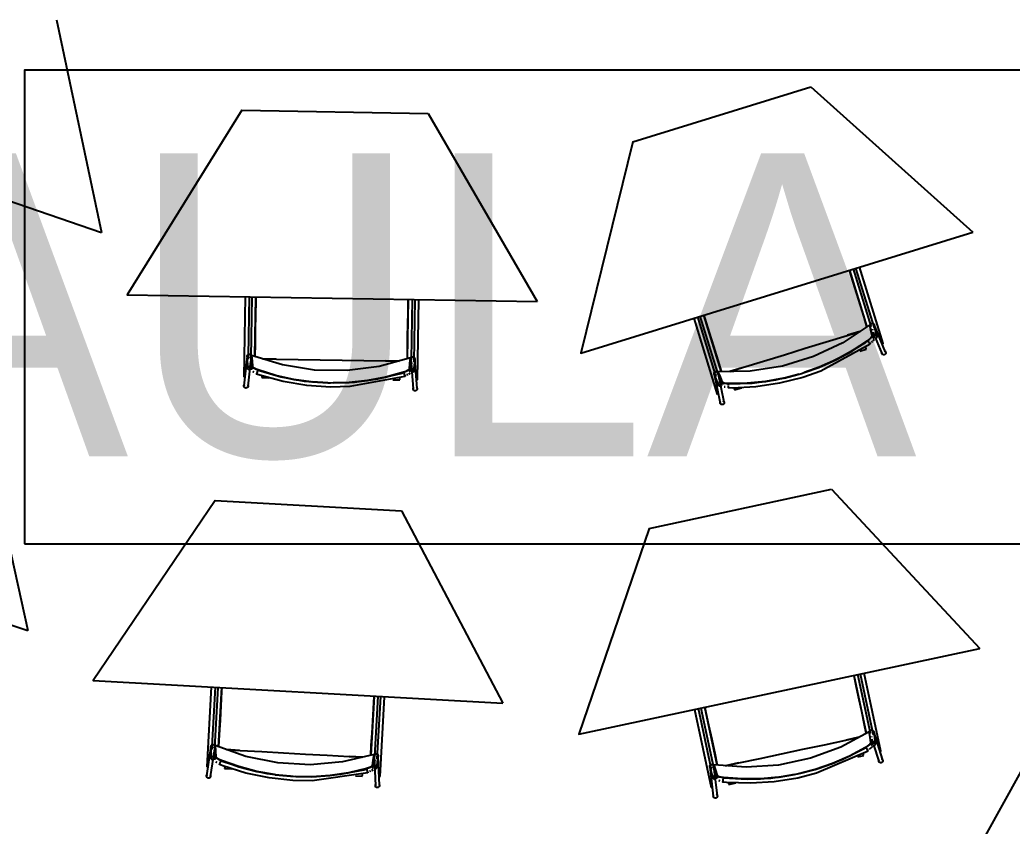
# Model space of a CAD drawing. Header units: metres. Extents: x 2.5 to 42.6, y 0.9 to 31.9.
# Drawn here: x 20.895 to 21.943, y 15.452 to 16.303 of the extents above; entities that cross this region are included whole.
import ezdxf

# ---------------------------------------------------------------- set-up
doc = ezdxf.new("R2010")
doc.units = ezdxf.units.M
for name, color, linetype in [('ARREDI', 9, 'Continuous'), ('PARETI_STRUTTURE', 7, 'Continuous'), ('PILASTRI_SETTI', 8, 'Continuous'), ('PORTE_SCALE', 2, 'Continuous'), ('WAYFINDING_RIQUADRI', 7, 'Continuous'), ('WAYFINDING_TESTI', 7, 'Continuous')]:
    doc.layers.add(name, color=color, linetype=linetype)

msp = doc.modelspace()

# ---------------------------------------------------------------- linework, layer by layer
at = {"layer": 'ARREDI'}
msp.add_lwpolyline([(22.068, 15.0685), (21.7925, 15.2212), (21.3936, 14.5015), (21.6691, 14.3488), (22.068, 15.0685), (22.7378, 16.2769), (22.4623, 16.4296), (21.7925, 15.2212)], close=True, dxfattribs=at)
for points in [[(20.7476, 16.3671), (20.5718, 16.2194), (20.9814, 16.0784)], [(20.9338, 16.303), (20.9814, 16.0784)], [(21.5424, 16.1743), (21.7305, 16.2323)], [(21.7305, 16.2323), (21.9014, 16.0789)], [(21.1297, 16.2075), (21.0084, 16.0126), (21.4414, 16.0055)], [(21.1297, 16.2075), (21.3265, 16.2043)], [(21.3265, 16.2043), (21.4414, 16.0055)], [(21.5424, 16.1743), (21.4875, 15.9513), (21.9014, 16.0789)], [(21.7898, 15.979), (21.7867, 15.989), (21.7829, 16.0013), (21.7791, 16.0137), (21.7753, 16.026), (21.7715, 16.0384)], [(21.1444, 16.0104), (21.1443, 16.0064), (21.1441, 15.9911), (21.1438, 15.9758), (21.1436, 15.9606), (21.1433, 15.9478)], [(21.3044, 15.9452), (21.3045, 15.9556), (21.3047, 15.9685), (21.305, 15.9814), (21.3052, 15.9944), (21.3054, 16.0073)], [(21.6175, 15.9914), (21.6187, 15.9876), (21.6232, 15.973), (21.6277, 15.9584), (21.6322, 15.9438), (21.6357, 15.9322)], [(21.7903, 15.9642), (21.7922, 15.9657), (21.7939, 15.9673), (21.795, 15.9686), (21.7953, 15.9694), (21.794, 15.9752), (21.7928, 15.981), (21.7642, 15.9621), (21.7332, 15.9475), (21.7005, 15.9374), (21.6666, 15.932), (21.6324, 15.9315), (21.6346, 15.926), (21.6368, 15.9206)], [(21.7928, 15.981), (21.7942, 15.9792)], [(21.7933, 15.9802), (21.7933, 15.981), (21.7935, 15.9817), (21.794, 15.9822), (21.7947, 15.9826), (21.7954, 15.9827), (21.7962, 15.9826)], [(21.7962, 15.9826), (21.7968, 15.9822), (21.7973, 15.9816), (21.7974, 15.9814), (21.7975, 15.9809), (21.7975, 15.9802), (21.7973, 15.9795), (21.7968, 15.9789)], [(21.6448, 15.9317), (21.6585, 15.9359), (21.6805, 15.9427), (21.7026, 15.9495), (21.7246, 15.9563), (21.7467, 15.9631), (21.7687, 15.9699), (21.7824, 15.9741)], [(21.7824, 15.9741), (21.7691, 15.97)], [(21.7955, 15.9763), (21.7957, 15.9753)], [(21.7973, 15.9667), (21.7967, 15.9671), (21.7962, 15.9677), (21.796, 15.9682), (21.796, 15.9683), (21.796, 15.9691), (21.796, 15.9691), (21.7962, 15.9697), (21.7967, 15.9703), (21.7974, 15.9707), (21.7981, 15.9708), (21.7989, 15.9706)], [(21.7961, 15.9738), (21.7964, 15.9722), (21.7973, 15.9679)], [(21.7989, 15.9706), (21.7995, 15.9703), (21.8, 15.9697), (21.8002, 15.9692), (21.8002, 15.969), (21.8002, 15.9683), (21.8002, 15.9683), (21.7999, 15.9676), (21.7994, 15.967), (21.7988, 15.9667), (21.798, 15.9666)], [(21.7903, 15.9642), (21.774, 15.9535), (21.757, 15.9441), (21.7392, 15.9362), (21.7234, 15.9306)], [(21.7234, 15.9306), (21.7391, 15.9361), (21.7569, 15.9441), (21.774, 15.9534), (21.7902, 15.9641)], [(21.7953, 15.9694), (21.795, 15.9686), (21.794, 15.9673), (21.7923, 15.9658), (21.7903, 15.9642)], [(21.7907, 15.964), (21.7908, 15.9638), (21.7911, 15.9634), (21.7915, 15.9629)], [(21.7915, 15.9629), (21.7919, 15.9623), (21.7924, 15.9617), (21.7928, 15.9612), (21.7931, 15.9608), (21.7932, 15.9606)], [(21.7936, 15.9619), (21.7928, 15.9612)], [(21.7928, 15.9612), (21.7936, 15.9619)], [(21.7933, 15.9605), (21.7932, 15.9605)], [(21.7956, 15.9636), (21.7946, 15.9627)], [(21.7947, 15.9627), (21.7956, 15.9636)], [(21.7974, 15.9655), (21.7963, 15.9642)], [(21.7964, 15.9643), (21.7974, 15.9656)], [(21.8054, 15.9611), (21.806, 15.9613)], [(21.806, 15.9613), (21.8065, 15.9614), (21.8068, 15.9615), (21.8068, 15.9615), (21.8068, 15.9615)], [(21.1374, 15.9456), (21.1367, 15.9458), (21.1361, 15.9462), (21.1356, 15.9468), (21.1354, 15.9475), (21.1354, 15.948), (21.1354, 15.948), (21.1354, 15.9482), (21.1357, 15.9489), (21.1362, 15.9494)], [(21.1362, 15.9494), (21.1369, 15.9498), (21.1377, 15.9499), (21.1384, 15.9497), (21.139, 15.9493), (21.1395, 15.9487)], [(21.789, 15.9554), (21.789, 15.9556), (21.7888, 15.9561), (21.7886, 15.9567), (21.7884, 15.9574)], [(21.8067, 15.9495), (21.8061, 15.9499), (21.8056, 15.9505), (21.8055, 15.9507), (21.8055, 15.9507), (21.8054, 15.9512), (21.8054, 15.9519), (21.8056, 15.9526)], [(21.8083, 15.9535), (21.8089, 15.9531), (21.8094, 15.9526), (21.8095, 15.9524), (21.8095, 15.9523), (21.8096, 15.9519), (21.8096, 15.9511), (21.8093, 15.9504), (21.8089, 15.9499), (21.8082, 15.9495), (21.8075, 15.9494), (21.8067, 15.9495)], [(20.6673, 15.9449), (20.4929, 15.7956), (20.9036, 15.6583)], [(21.1388, 15.946), (21.14, 15.9488)], [(21.14, 15.9488), (21.1388, 15.946)], [(21.1393, 15.9334), (21.1389, 15.9393), (21.1388, 15.9408)], [(21.3002, 15.9309), (21.3025, 15.9317), (21.3046, 15.9327), (21.306, 15.9336), (21.3066, 15.9343), (21.3072, 15.9402), (21.3078, 15.9461), (21.2748, 15.937), (21.2408, 15.9327), (21.2065, 15.9333), (21.1727, 15.9387), (21.14, 15.9488), (21.1404, 15.9429), (21.1408, 15.937)], [(21.1658, 15.9449), (21.1518, 15.9452)], [(21.1518, 15.9451), (21.1662, 15.9449), (21.1892, 15.9445), (21.2123, 15.9442), (21.2354, 15.9438), (21.2585, 15.9434), (21.2815, 15.943), (21.2958, 15.9428)], [(21.2958, 15.9428), (21.2818, 15.943)], [(21.3078, 15.9461), (21.3086, 15.9439)], [(21.308, 15.9452), (21.3083, 15.9459), (21.3087, 15.9465), (21.3094, 15.9469), (21.3101, 15.9471), (21.3109, 15.9469), (21.3115, 15.9466)], [(21.3089, 15.9408), (21.3088, 15.9398)], [(21.3115, 15.9466), (21.312, 15.946), (21.3123, 15.9453), (21.3123, 15.9451), (21.3123, 15.9446), (21.3121, 15.9439), (21.3116, 15.9433), (21.311, 15.9429)], [(21.1382, 15.9334), (21.1374, 15.9336), (21.1368, 15.934), (21.1364, 15.9346), (21.1363, 15.9346), (21.1361, 15.9352), (21.1361, 15.9354), (21.1362, 15.936), (21.1365, 15.9367), (21.137, 15.9372)], [(21.137, 15.9372), (21.1377, 15.9375), (21.1384, 15.9376), (21.1391, 15.9375), (21.1398, 15.9371), (21.1402, 15.9365), (21.1402, 15.9365), (21.1404, 15.9358), (21.1405, 15.9357), (21.1404, 15.9351), (21.1401, 15.9344)], [(21.1389, 15.9375), (21.1389, 15.9375)], [(21.1408, 15.937), (21.1413, 15.9363), (21.1427, 15.9353), (21.1447, 15.9343), (21.147, 15.9334)], [(21.147, 15.9334), (21.1446, 15.9343), (21.1426, 15.9354), (21.1413, 15.9363), (21.1408, 15.937)], [(21.1423, 15.9312), (21.1412, 15.9318)], [(21.1412, 15.9318), (21.1423, 15.9312)], [(21.1453, 15.9293), (21.1452, 15.9291), (21.1452, 15.9291), (21.1452, 15.9291), (21.1453, 15.9294), (21.1455, 15.9298), (21.1457, 15.9305), (21.146, 15.9312), (21.1462, 15.9318)], [(21.1462, 15.9318), (21.1465, 15.9324), (21.1466, 15.9329), (21.1467, 15.9331)], [(21.203, 15.9209), (21.1846, 15.9234), (21.1656, 15.9276), (21.147, 15.9334)], [(21.1471, 15.9333), (21.1657, 15.9276), (21.1847, 15.9234), (21.203, 15.9209)], [(21.2262, 15.9197), (21.2429, 15.9201), (21.2622, 15.9221), (21.2813, 15.9257), (21.3001, 15.9309)], [(21.3002, 15.9309), (21.2815, 15.9258), (21.2623, 15.9221), (21.2429, 15.9201), (21.2262, 15.9197)], [(21.3066, 15.9343), (21.3061, 15.9336), (21.3047, 15.9327), (21.3027, 15.9318), (21.3002, 15.9309)], [(21.3005, 15.9306), (21.3006, 15.9304), (21.3008, 15.9299), (21.301, 15.9293)], [(21.301, 15.9293), (21.3012, 15.9286), (21.3014, 15.9279), (21.3016, 15.9273), (21.3018, 15.9268), (21.3019, 15.9265)], [(21.3049, 15.9286), (21.3039, 15.9281)], [(21.304, 15.9281), (21.3051, 15.9287)], [(21.3074, 15.93), (21.3059, 15.9291)], [(21.306, 15.9291), (21.3074, 15.93)], [(21.3077, 15.9311), (21.3072, 15.9317), (21.3069, 15.9324), (21.3069, 15.933), (21.3069, 15.9331), (21.3071, 15.9338), (21.3071, 15.9338), (21.3076, 15.9344), (21.3082, 15.9347), (21.309, 15.9349), (21.3097, 15.9347), (21.3104, 15.9344)], [(21.3087, 15.9382), (21.3085, 15.9366), (21.3081, 15.9323)], [(21.3104, 15.9344), (21.3109, 15.9338), (21.3111, 15.9331), (21.3112, 15.9326), (21.3112, 15.9324), (21.3109, 15.9318), (21.3109, 15.9317), (21.3104, 15.9311), (21.3098, 15.9308), (21.3091, 15.9306), (21.3083, 15.9308)], [(21.631, 15.9277), (21.6302, 15.9276), (21.6295, 15.9278), (21.6289, 15.9282), (21.6285, 15.9288), (21.6283, 15.9293), (21.6283, 15.9293), (21.6283, 15.9295), (21.6283, 15.9303), (21.6287, 15.931)], [(21.6286, 15.931), (21.6292, 15.9315), (21.6299, 15.9318), (21.6306, 15.9319), (21.6313, 15.9317), (21.632, 15.9313)], [(21.6322, 15.9285), (21.6324, 15.9315)], [(21.6324, 15.9315), (21.6322, 15.9285)], [(21.6581, 15.9358), (21.6448, 15.9317)], [(21.7023, 15.9248), (21.718, 15.9289)], [(21.7181, 15.9289), (21.7023, 15.9248)], [(21.1319, 15.9262), (21.1319, 15.9262), (21.1319, 15.9262), (21.1322, 15.9262), (21.1328, 15.9262)], [(21.1354, 15.9147), (21.1347, 15.9144), (21.1339, 15.9143), (21.1332, 15.9145), (21.1326, 15.9149), (21.1321, 15.9155), (21.1319, 15.9162), (21.1319, 15.9167), (21.1319, 15.9169), (21.1322, 15.9176), (21.1328, 15.9182)], [(21.1328, 15.9262), (21.1334, 15.9262)], [(21.1355, 15.918), (21.136, 15.9174), (21.1362, 15.9167), (21.1362, 15.9162), (21.1362, 15.9159), (21.1359, 15.9153), (21.1353, 15.9147)], [(21.1507, 15.9274), (21.1507, 15.9267), (21.1507, 15.9261), (21.1507, 15.9256), (21.1507, 15.9253)], [(21.2043, 15.9207), (21.2206, 15.9198)], [(21.2206, 15.9198), (21.2043, 15.9207)], [(21.2963, 15.9229), (21.2963, 15.9232), (21.2963, 15.9237), (21.2963, 15.9243), (21.2963, 15.9251)], [(21.2963, 15.9229), (21.2963, 15.9229)], [(21.3027, 15.9277), (21.3016, 15.9273)], [(21.3016, 15.9273), (21.3026, 15.9277)], [(21.3136, 15.9233), (21.3142, 15.9232)], [(21.3142, 15.9232), (21.3148, 15.9232), (21.3151, 15.9232), (21.3151, 15.9232), (21.3151, 15.9232)], [(21.6357, 15.9165), (21.6354, 15.9163), (21.6347, 15.9163), (21.634, 15.9164), (21.6334, 15.9168), (21.6333, 15.9169), (21.6329, 15.9174), (21.6329, 15.9176), (21.6328, 15.9182), (21.6328, 15.9189), (21.6332, 15.9196)], [(21.6332, 15.9196), (21.6337, 15.9201), (21.6344, 15.9204), (21.6351, 15.9205), (21.6358, 15.9203), (21.6364, 15.9199), (21.6365, 15.9199), (21.6369, 15.9193), (21.6369, 15.9192), (21.6371, 15.9186), (21.637, 15.9179)], [(21.6366, 15.9167), (21.6343, 15.9222), (21.6338, 15.9235)], [(21.6368, 15.9206), (21.6375, 15.92), (21.6391, 15.9196), (21.6414, 15.9192), (21.6439, 15.919)], [(21.6439, 15.919), (21.6413, 15.9192), (21.6391, 15.9196), (21.6375, 15.92), (21.6368, 15.9206)], [(21.6436, 15.9173), (21.6436, 15.918), (21.6436, 15.9184), (21.6436, 15.9187)], [(21.7016, 15.9246), (21.6827, 15.9212), (21.6633, 15.9193), (21.6439, 15.919)], [(21.644, 15.919), (21.6634, 15.9194), (21.6828, 15.9212), (21.7017, 15.9246)], [(21.3113, 15.9118), (21.3108, 15.9124), (21.3105, 15.9131), (21.3105, 15.9133), (21.3105, 15.9138), (21.3107, 15.9146), (21.3112, 15.9151)], [(21.314, 15.9152), (21.3145, 15.9146), (21.3148, 15.9139), (21.3148, 15.9137), (21.3148, 15.9132), (21.3145, 15.9125), (21.3141, 15.9119), (21.3134, 15.9115), (21.3127, 15.9114), (21.3119, 15.9115), (21.3113, 15.9118)], [(21.6317, 15.9075), (21.6317, 15.9075)], [(21.6318, 15.9075), (21.632, 15.9076), (21.6325, 15.9078)], [(21.6325, 15.9078), (21.6332, 15.908)], [(21.6388, 15.9157), (21.6401, 15.9155)], [(21.6401, 15.9155), (21.6389, 15.9157)], [(21.6435, 15.9146), (21.6435, 15.9144), (21.6435, 15.9144), (21.6435, 15.9144), (21.6435, 15.9147), (21.6435, 15.9152), (21.6435, 15.9158), (21.6436, 15.9166)], [(21.6492, 15.9145), (21.6495, 15.9138), (21.6497, 15.9132), (21.6498, 15.9127), (21.6499, 15.9125)], [(21.6499, 15.9124), (21.6499, 15.9125)], [(21.6386, 15.8977), (21.638, 15.8971), (21.6374, 15.8968), (21.6366, 15.8968), (21.6359, 15.8969), (21.6353, 15.8974), (21.6348, 15.898), (21.6347, 15.8985), (21.6346, 15.8987), (21.6347, 15.8994), (21.635, 15.9001)], [(21.6377, 15.9008), (21.6383, 15.9004), (21.6388, 15.8998), (21.6389, 15.8993), (21.6389, 15.8993), (21.639, 15.8991), (21.6389, 15.8983), (21.6386, 15.8977)], [(20.8541, 15.8824), (20.9036, 15.6583)], [(21.5599, 15.7662), (21.7524, 15.8074)], [(21.7524, 15.8074), (21.9091, 15.6395)], [(21.1016, 15.7957), (20.9727, 15.6057), (21.4051, 15.5815)], [(21.1016, 15.7957), (21.2982, 15.7846)], [(21.2982, 15.7846), (21.4051, 15.5815)], [(21.5599, 15.7662), (21.4855, 15.549), (21.909, 15.6395)], [(21.7891, 15.5499), (21.7869, 15.5601), (21.7842, 15.5727), (21.7815, 15.5853), (21.7788, 15.598), (21.7761, 15.6106)], [(21.1085, 15.5981), (21.1083, 15.5941), (21.1074, 15.5789), (21.1066, 15.5636), (21.1057, 15.5483), (21.105, 15.5356)], [(21.2658, 15.5266), (21.2663, 15.537), (21.2671, 15.5499), (21.2678, 15.5628), (21.2685, 15.5757), (21.2692, 15.5886)], [(21.6186, 15.5774), (21.6194, 15.5735), (21.6226, 15.5586), (21.6258, 15.5436), (21.629, 15.5287), (21.6316, 15.5162)], [(21.7883, 15.535), (21.7904, 15.5364), (21.7922, 15.5378), (21.7933, 15.539), (21.7937, 15.5398), (21.793, 15.5457), (21.7922, 15.5515), (21.7621, 15.5353), (21.73, 15.5234), (21.6964, 15.5163), (21.6623, 15.5139), (21.6281, 15.5165), (21.6298, 15.5108), (21.6316, 15.5051)], [(21.7922, 15.5515), (21.7935, 15.5496)], [(21.7927, 15.5508), (21.7928, 15.5515), (21.7931, 15.5522), (21.7936, 15.5527), (21.7943, 15.553), (21.7951, 15.5531), (21.7958, 15.5529)], [(21.7958, 15.5529), (21.7964, 15.5524), (21.7968, 15.5518), (21.7969, 15.5516), (21.7969, 15.5516), (21.797, 15.5511), (21.7969, 15.5504), (21.7966, 15.5497), (21.796, 15.5492)], [(21.6405, 15.5155), (21.6545, 15.5185), (21.677, 15.5233), (21.6996, 15.5282), (21.7222, 15.533), (21.7448, 15.5378), (21.7673, 15.5426), (21.7813, 15.5456)], [(21.7813, 15.5456), (21.7677, 15.5427)], [(21.7955, 15.5369), (21.7949, 15.5374), (21.7945, 15.538), (21.7943, 15.5385), (21.7943, 15.5387), (21.7944, 15.5394), (21.7947, 15.5401), (21.7952, 15.5406), (21.7959, 15.5409), (21.7967, 15.5409), (21.7974, 15.5407)], [(21.7946, 15.5466), (21.7947, 15.5457)], [(21.7949, 15.5441), (21.7951, 15.5424), (21.7956, 15.5382)], [(21.7955, 15.5406), (21.7955, 15.5406)], [(21.7974, 15.5407), (21.798, 15.5403), (21.7984, 15.5397), (21.7986, 15.5391), (21.7986, 15.539), (21.7985, 15.5383), (21.7985, 15.5382), (21.7982, 15.5376), (21.7977, 15.5371), (21.797, 15.5368), (21.7962, 15.5367)], [(21.099, 15.5336), (21.0982, 15.5338), (21.0976, 15.5342), (21.0972, 15.5349), (21.097, 15.5356), (21.097, 15.5361), (21.097, 15.5361), (21.0971, 15.5363), (21.0974, 15.537), (21.0979, 15.5375)], [(21.0979, 15.5375), (21.0986, 15.5378), (21.0994, 15.5379), (21.1001, 15.5377), (21.1007, 15.5373), (21.1011, 15.5366)], [(21.1004, 15.534), (21.1016, 15.5368)], [(21.1016, 15.5368), (21.1004, 15.534)], [(21.2611, 15.5125), (21.2634, 15.5132), (21.2655, 15.5141), (21.267, 15.515), (21.2675, 15.5156), (21.2684, 15.5215), (21.2692, 15.5274), (21.2359, 15.5196), (21.2017, 15.5166), (21.1675, 15.5186), (21.1339, 15.5253), (21.1016, 15.5368), (21.1018, 15.5309), (21.102, 15.5249)], [(21.1273, 15.5318), (21.1133, 15.5326)], [(21.1134, 15.5326), (21.1277, 15.5318), (21.1506, 15.5305), (21.1737, 15.5292), (21.1968, 15.5279), (21.2198, 15.5266), (21.2428, 15.5253), (21.2571, 15.5245)], [(21.7187, 15.5075), (21.7349, 15.5116), (21.7533, 15.518), (21.7711, 15.5258), (21.7882, 15.535)], [(21.7883, 15.535), (21.7712, 15.5258), (21.7533, 15.518), (21.7349, 15.5116), (21.7187, 15.5075)], [(21.7937, 15.5398), (21.7934, 15.539), (21.7922, 15.5378), (21.7905, 15.5364), (21.7883, 15.535)], [(21.7887, 15.5348), (21.7888, 15.5346), (21.789, 15.5342), (21.7894, 15.5337)], [(21.7894, 15.5337), (21.7897, 15.5331), (21.7901, 15.5324), (21.7905, 15.5318), (21.7907, 15.5314), (21.7909, 15.5312)], [(21.7914, 15.5324), (21.7905, 15.5319)], [(21.7905, 15.5318), (21.7914, 15.5324)], [(21.7936, 15.534), (21.7925, 15.5331)], [(21.7926, 15.5332), (21.7936, 15.534)], [(21.7955, 15.5358), (21.7943, 15.5346)], [(21.7943, 15.5346), (21.7955, 15.5358)], [(21.803, 15.5306), (21.8037, 15.5307)], [(21.8037, 15.5307), (21.8042, 15.5309), (21.8045, 15.5309), (21.8045, 15.5309), (21.8045, 15.5309)], [(21.0992, 15.5214), (21.0985, 15.5216), (21.0979, 15.522), (21.0975, 15.5226), (21.0974, 15.5227), (21.0973, 15.5233), (21.0973, 15.5235), (21.0974, 15.5241), (21.0977, 15.5248), (21.0982, 15.5253)], [(21.0982, 15.5253), (21.0989, 15.5256), (21.0996, 15.5256), (21.1004, 15.5255), (21.101, 15.525), (21.1014, 15.5244), (21.1014, 15.5244), (21.1016, 15.5237), (21.1016, 15.5236), (21.1015, 15.523), (21.1012, 15.5223)], [(21.1001, 15.5254), (21.1001, 15.5254)], [(21.1004, 15.5219), (21.1002, 15.5273), (21.1002, 15.5288)], [(21.102, 15.5249), (21.1025, 15.5242), (21.1038, 15.5232), (21.1058, 15.5221), (21.1081, 15.5211)], [(21.1081, 15.5211), (21.1057, 15.5221), (21.1037, 15.5232), (21.1024, 15.5242), (21.102, 15.5249)], [(21.1033, 15.5191), (21.1022, 15.5197)], [(21.1022, 15.5197), (21.1033, 15.5191)], [(21.1062, 15.517), (21.1061, 15.5168), (21.1061, 15.5168), (21.1061, 15.5168), (21.1062, 15.5171), (21.1064, 15.5176), (21.1067, 15.5182), (21.1069, 15.5189), (21.1072, 15.5195)], [(21.1072, 15.5195), (21.1075, 15.5201), (21.1076, 15.5206), (21.1077, 15.5208)], [(21.1642, 15.5062), (21.1453, 15.5096), (21.1264, 15.5146), (21.1081, 15.5211)], [(21.1082, 15.521), (21.1265, 15.5145), (21.1453, 15.5096), (21.1642, 15.5062)], [(21.2571, 15.5245), (21.2432, 15.5253)], [(21.2698, 15.5195), (21.2696, 15.5178), (21.269, 15.5136)], [(21.2692, 15.5274), (21.2699, 15.5252)], [(21.2694, 15.5265), (21.2697, 15.5272), (21.2702, 15.5277), (21.2708, 15.5281), (21.2716, 15.5282), (21.2723, 15.5281), (21.273, 15.5277)], [(21.2701, 15.5219), (21.27, 15.521)], [(21.273, 15.5277), (21.2734, 15.5271), (21.2737, 15.5264), (21.2737, 15.5262), (21.2737, 15.5257), (21.2734, 15.525), (21.2729, 15.5244), (21.2722, 15.5241)], [(21.7863, 15.5264), (21.7862, 15.5267), (21.7861, 15.5271), (21.786, 15.5278), (21.7858, 15.5285)], [(21.8034, 15.519), (21.8027, 15.5194), (21.8023, 15.52), (21.8022, 15.5203), (21.8022, 15.5203), (21.8021, 15.5207), (21.8022, 15.5215), (21.8024, 15.5219)], [(21.8052, 15.5228), (21.8059, 15.5224), (21.8063, 15.5218), (21.8064, 15.5216), (21.8064, 15.5216), (21.8065, 15.5211), (21.8064, 15.5203), (21.806, 15.5197), (21.8055, 15.5191), (21.8048, 15.5188), (21.8041, 15.5188), (21.8034, 15.519)], [(21.0927, 15.5145), (21.0927, 15.5145), (21.0927, 15.5145), (21.093, 15.5145), (21.0935, 15.5144)], [(21.0935, 15.5144), (21.0942, 15.5144)], [(21.1115, 15.515), (21.1115, 15.5142), (21.1115, 15.5136), (21.1114, 15.5131), (21.1114, 15.5128)], [(21.2611, 15.5125), (21.2421, 15.5081), (21.2228, 15.5052), (21.2034, 15.504), (21.1867, 15.5042)], [(21.1867, 15.5042), (21.2033, 15.504), (21.2227, 15.5052), (21.242, 15.5081), (21.2609, 15.5124)], [(21.2676, 15.5157), (21.267, 15.515), (21.2656, 15.5141), (21.2635, 15.5133), (21.2611, 15.5125)], [(21.2614, 15.5122), (21.2614, 15.5119), (21.2616, 15.5115), (21.2617, 15.5109)], [(21.2617, 15.5109), (21.2619, 15.5102), (21.2621, 15.5095), (21.2623, 15.5088), (21.2625, 15.5083), (21.2625, 15.5081)], [(21.2634, 15.5092), (21.2623, 15.5088)], [(21.2623, 15.5088), (21.2634, 15.5091)], [(21.2656, 15.51), (21.2646, 15.5095)], [(21.2647, 15.5096), (21.2659, 15.5101)], [(21.2682, 15.5113), (21.2667, 15.5104)], [(21.2668, 15.5105), (21.2682, 15.5113)], [(21.2685, 15.5124), (21.268, 15.513), (21.2678, 15.5137), (21.2678, 15.5143), (21.2678, 15.5144), (21.2681, 15.5151), (21.2681, 15.5151), (21.2686, 15.5156), (21.2692, 15.516), (21.27, 15.5161), (21.2707, 15.516), (21.2713, 15.5156)], [(21.2713, 15.5156), (21.2718, 15.515), (21.2721, 15.5143), (21.2721, 15.5137), (21.272, 15.5135), (21.2718, 15.5129), (21.2718, 15.5129), (21.2713, 15.5123), (21.2706, 15.512), (21.2699, 15.5119), (21.2692, 15.512)], [(21.6264, 15.5127), (21.6256, 15.5127), (21.6249, 15.513), (21.6243, 15.5135), (21.624, 15.5141), (21.6238, 15.5146), (21.6238, 15.5148), (21.624, 15.5156), (21.6243, 15.5162)], [(21.6243, 15.5162), (21.6249, 15.5167), (21.6256, 15.5169), (21.6264, 15.5169), (21.6271, 15.5167), (21.6277, 15.5162)], [(21.6276, 15.5135), (21.6281, 15.5165)], [(21.6281, 15.5164), (21.6276, 15.5135)], [(21.6541, 15.5185), (21.6405, 15.5155)], [(21.0957, 15.5029), (21.095, 15.5026), (21.0942, 15.5025), (21.0935, 15.5027), (21.0929, 15.5031), (21.0925, 15.5037), (21.0923, 15.5045), (21.0923, 15.505), (21.0924, 15.5052), (21.0927, 15.5059), (21.0932, 15.5064)], [(21.096, 15.5061), (21.0964, 15.5055), (21.0966, 15.5048), (21.0966, 15.5043), (21.0965, 15.5041), (21.0962, 15.5034), (21.0957, 15.5029)], [(21.1648, 15.5061), (21.1811, 15.5045)], [(21.1811, 15.5045), (21.1648, 15.5061)], [(21.2568, 15.5047), (21.2568, 15.5049), (21.2569, 15.5054), (21.2569, 15.5061), (21.2569, 15.5068)], [(21.2568, 15.5047), (21.2568, 15.5046)], [(21.2741, 15.5043), (21.2748, 15.5043)], [(21.2748, 15.5043), (21.2753, 15.5042), (21.2756, 15.5042)], [(21.2756, 15.5042), (21.2756, 15.5042)], [(21.6298, 15.501), (21.6291, 15.501), (21.6284, 15.5013), (21.6278, 15.5017), (21.6278, 15.5018), (21.6274, 15.5024), (21.6274, 15.5025), (21.6273, 15.5031), (21.6274, 15.5038), (21.6278, 15.5045)], [(21.6278, 15.5045), (21.6284, 15.5049), (21.6291, 15.5052), (21.6299, 15.5052), (21.6306, 15.505), (21.6311, 15.5045), (21.6311, 15.5045), (21.6315, 15.5039), (21.6315, 15.5037), (21.6316, 15.5032), (21.6315, 15.5024)], [(21.631, 15.5013), (21.6292, 15.507), (21.6288, 15.5084)], [(21.6384, 15.503), (21.6359, 15.5034), (21.6337, 15.5039), (21.6322, 15.5046), (21.6315, 15.5051)], [(21.6316, 15.5051), (21.6322, 15.5046), (21.6338, 15.5039), (21.636, 15.5034), (21.6384, 15.503)], [(21.6331, 15.5001), (21.6344, 15.4998)], [(21.6344, 15.4998), (21.6332, 15.5001)], [(21.6377, 15.4986), (21.6377, 15.4984), (21.6377, 15.4984), (21.6377, 15.4984), (21.6377, 15.4987), (21.6378, 15.4992), (21.6379, 15.4999), (21.6379, 15.5006), (21.638, 15.5013)], [(21.638, 15.5013), (21.6381, 15.5019), (21.6382, 15.5024), (21.6382, 15.5026)], [(21.6965, 15.5035), (21.6773, 15.5017), (21.6579, 15.5016), (21.6384, 15.503)], [(21.6386, 15.503), (21.658, 15.5016), (21.6774, 15.5017), (21.6965, 15.5035)], [(21.7132, 15.5063), (21.6971, 15.5035)], [(21.6972, 15.5035), (21.7132, 15.5063)], [(21.2713, 15.493), (21.2709, 15.4936), (21.2706, 15.4943), (21.2706, 15.4945), (21.2706, 15.495), (21.2709, 15.4957), (21.2714, 15.4963)], [(21.2742, 15.4962), (21.2747, 15.4957), (21.2749, 15.495), (21.2749, 15.4947), (21.2749, 15.4942), (21.2746, 15.4935), (21.2741, 15.493), (21.2735, 15.4926), (21.2727, 15.4925), (21.272, 15.4926), (21.2713, 15.493)], [(21.6253, 15.4926), (21.6253, 15.4926)], [(21.6254, 15.4926), (21.6257, 15.4927), (21.6262, 15.4928)], [(21.6262, 15.4928), (21.6268, 15.4929)], [(21.6434, 15.498), (21.6436, 15.4973), (21.6437, 15.4967), (21.6438, 15.4962), (21.6439, 15.4959)], [(21.6439, 15.4959), (21.6439, 15.4959)], [(21.6313, 15.4822), (21.6307, 15.4817), (21.63, 15.4814), (21.6293, 15.4814), (21.6285, 15.4817), (21.628, 15.4822), (21.6276, 15.4828), (21.6275, 15.4833), (21.6275, 15.4833), (21.6275, 15.4836), (21.6276, 15.4843)], [(21.6307, 15.4854), (21.6313, 15.4849), (21.6317, 15.4843), (21.6318, 15.4838), (21.6318, 15.4836), (21.6317, 15.4828), (21.6313, 15.4822)]]:
    msp.add_lwpolyline(points, dxfattribs=at)
at = {"layer": 'PARETI_STRUTTURE'}
for points in [[(21.7713, 16.0388), (21.7898, 15.979)], [(21.7941, 15.9796), (21.7755, 16.0401)], [(21.7778, 16.0409), (21.7972, 15.978)], [(21.8068, 15.9615), (21.782, 16.0421)], [(21.1333, 16.0106), (21.1319, 15.9262)], [(21.1366, 15.9479), (21.1376, 16.0105)], [(21.1401, 16.0105), (21.139, 15.9465)], [(21.1434, 15.9478), (21.1444, 16.0104)], [(21.3054, 16.0078), (21.3043, 15.9451)], [(21.3087, 15.9443), (21.3097, 16.0077)], [(21.3122, 16.0076), (21.3111, 15.9419)], [(21.3151, 15.9232), (21.3165, 16.0076)], [(21.6357, 15.9323), (21.6175, 15.9914)], [(21.6069, 15.9881), (21.6317, 15.9075)], [(21.6295, 15.9296), (21.611, 15.9894)], [(21.6134, 15.9902), (21.6322, 15.929)], [(21.8095, 15.9523), (21.7974, 15.9814)], [(21.8002, 15.9692), (21.7989, 15.9746), (21.7975, 15.9806)], [(21.796, 15.9682), (21.7933, 15.9796)], [(21.7934, 15.9798), (21.7938, 15.9788)], [(21.7963, 15.9729), (21.7982, 15.9682)], [(21.797, 15.9704), (21.7964, 15.9722)], [(21.7207, 15.9297), (21.7443, 15.9383), (21.7669, 15.9492), (21.7882, 15.9623), (21.7907, 15.964)], [(21.7933, 15.9605), (21.7411, 15.9323), (21.722, 15.9256)], [(21.7985, 15.9675), (21.8055, 15.9507)], [(21.7822, 15.9532), (21.789, 15.9553)], [(21.1354, 15.948), (21.1319, 15.9167)], [(21.1361, 15.9354), (21.1356, 15.9472)], [(21.1362, 15.9162), (21.1397, 15.9475)], [(21.1365, 15.9447), (21.1366, 15.9477)], [(21.1389, 15.9393), (21.1389, 15.9375)], [(21.1399, 15.9474), (21.1399, 15.9472), (21.1399, 15.9471), (21.1399, 15.947), (21.1399, 15.9468), (21.1399, 15.9467), (21.1399, 15.9466), (21.1399, 15.9464), (21.1399, 15.9463), (21.1399, 15.9462), (21.14, 15.9461), (21.14, 15.9459), (21.14, 15.9458), (21.14, 15.9457), (21.14, 15.9455), (21.14, 15.9454), (21.14, 15.9453), (21.14, 15.9451), (21.14, 15.945), (21.14, 15.9449), (21.14, 15.9447), (21.14, 15.9446), (21.14, 15.9445), (21.14, 15.9443), (21.14, 15.9442), (21.14, 15.9441), (21.1401, 15.944), (21.1401, 15.9438), (21.1401, 15.9437), (21.1401, 15.9436), (21.1401, 15.9434), (21.1401, 15.9433), (21.1401, 15.9432), (21.1401, 15.943), (21.1401, 15.9429), (21.1401, 15.9428), (21.1401, 15.9426), (21.1401, 15.9425), (21.1401, 15.9424), (21.1401, 15.9422), (21.1401, 15.9421), (21.1401, 15.942), (21.1401, 15.9419), (21.1402, 15.9417), (21.1402, 15.9416), (21.1402, 15.9415), (21.1402, 15.9413), (21.1402, 15.9412), (21.1402, 15.9411), (21.1402, 15.9409), (21.1402, 15.9408), (21.1402, 15.9407), (21.1402, 15.9405), (21.1402, 15.9404), (21.1402, 15.9403), (21.1402, 15.9402), (21.1402, 15.94), (21.1402, 15.9399), (21.1402, 15.9398), (21.1403, 15.9396), (21.1403, 15.9395), (21.1403, 15.9394), (21.1403, 15.9392), (21.1403, 15.9391), (21.1403, 15.939), (21.1403, 15.9388), (21.1403, 15.9387), (21.1403, 15.9386), (21.1403, 15.9385), (21.1403, 15.9383), (21.1403, 15.9382), (21.1403, 15.9381), (21.1403, 15.9379), (21.1403, 15.9378), (21.1404, 15.9377), (21.1404, 15.9375), (21.1404, 15.9374), (21.1404, 15.9373), (21.1404, 15.9371), (21.1404, 15.937), (21.1404, 15.9369), (21.1404, 15.9367), (21.1404, 15.9366), (21.1404, 15.9365), (21.1404, 15.9364), (21.1404, 15.9362), (21.1404, 15.9361), (21.1404, 15.936), (21.1404, 15.9358), (21.1405, 15.9357), (21.1405, 15.9357)], [(21.3069, 15.9329), (21.3078, 15.9446)], [(21.308, 15.9447), (21.3105, 15.9134)], [(21.3148, 15.9137), (21.3123, 15.9451)], [(21.2233, 15.9154), (21.1981, 15.9171), (21.1732, 15.9212), (21.1488, 15.9279), (21.1452, 15.9291)], [(21.1467, 15.9331), (21.1708, 15.9262), (21.1955, 15.9217), (21.2205, 15.9198), (21.2234, 15.9197)], [(21.2234, 15.9197), (21.2485, 15.9206), (21.2733, 15.9239), (21.2977, 15.9298), (21.3005, 15.9306)], [(21.3085, 15.9347), (21.3085, 15.9366)], [(21.6283, 15.9293), (21.6347, 15.8985)], [(21.6329, 15.9176), (21.6287, 15.9286)], [(21.6304, 15.9265), (21.6295, 15.9294)], [(21.6389, 15.8993), (21.6325, 15.9302)], [(21.6328, 15.9301), (21.6328, 15.93), (21.6329, 15.9299), (21.6329, 15.9297), (21.6329, 15.9296), (21.633, 15.9295), (21.633, 15.9294), (21.6331, 15.9292), (21.6331, 15.9291), (21.6332, 15.929), (21.6332, 15.9289), (21.6333, 15.9288), (21.6333, 15.9286), (21.6334, 15.9285), (21.6334, 15.9284), (21.6335, 15.9283), (21.6335, 15.9282), (21.6336, 15.928), (21.6336, 15.9279), (21.6336, 15.9278), (21.6337, 15.9277), (21.6337, 15.9275), (21.6338, 15.9274), (21.6338, 15.9273), (21.6339, 15.9272), (21.6339, 15.927), (21.634, 15.9269), (21.634, 15.9268), (21.6341, 15.9267), (21.6341, 15.9266), (21.6342, 15.9264), (21.6342, 15.9263), (21.6343, 15.9262), (21.6343, 15.9261), (21.6343, 15.9259), (21.6344, 15.9258), (21.6344, 15.9257), (21.6345, 15.9256), (21.6345, 15.9255), (21.6346, 15.9253), (21.6346, 15.9252), (21.6347, 15.9251), (21.6347, 15.925), (21.6348, 15.9248), (21.6348, 15.9247), (21.6349, 15.9246), (21.6349, 15.9245), (21.635, 15.9243), (21.635, 15.9242), (21.6351, 15.9241), (21.6351, 15.924), (21.6351, 15.9239), (21.6352, 15.9237), (21.6352, 15.9236), (21.6353, 15.9235), (21.6353, 15.9234), (21.6354, 15.9232), (21.6354, 15.9231), (21.6355, 15.923), (21.6355, 15.9229), (21.6356, 15.9227), (21.6356, 15.9226), (21.6356, 15.9225), (21.6357, 15.9224), (21.6357, 15.9223), (21.6358, 15.9221), (21.6358, 15.922), (21.6359, 15.9219), (21.6359, 15.9218), (21.636, 15.9217), (21.636, 15.9215), (21.6361, 15.9214), (21.6361, 15.9213), (21.6362, 15.9212), (21.6362, 15.921), (21.6363, 15.9209), (21.6363, 15.9208), (21.6364, 15.9207), (21.6364, 15.9206), (21.6364, 15.9204), (21.6365, 15.9203), (21.6365, 15.9202), (21.6366, 15.9201), (21.6366, 15.9199), (21.6367, 15.9198), (21.6367, 15.9197), (21.6368, 15.9196), (21.6368, 15.9194), (21.6369, 15.9193), (21.6369, 15.9192), (21.6369, 15.9192)], [(21.6436, 15.9187), (21.6687, 15.9196), (21.6936, 15.923), (21.718, 15.9289), (21.7207, 15.9297)], [(21.1507, 15.9253), (21.1583, 15.9251)], [(21.3019, 15.9265), (21.2436, 15.9159), (21.2234, 15.9154)], [(21.2892, 15.923), (21.2963, 15.9229)], [(21.6346, 15.9214), (21.6349, 15.9204)], [(21.722, 15.9256), (21.6975, 15.9194), (21.6725, 15.9156), (21.6473, 15.9143), (21.6435, 15.9144)], [(21.6499, 15.9124), (21.6572, 15.9147)], [(21.776, 15.6111), (21.7891, 15.5499)], [(21.7935, 15.55), (21.7802, 15.612)], [(21.7827, 15.6125), (21.7964, 15.5482)], [(21.8045, 15.5309), (21.7869, 15.6134)], [(21.0974, 15.5987), (21.0927, 15.5145)], [(21.0982, 15.5359), (21.1017, 15.5985)], [(21.1042, 15.5983), (21.1006, 15.5345)], [(21.105, 15.5356), (21.1085, 15.5981)], [(21.2692, 15.5891), (21.2657, 15.5266)], [(21.27, 15.5256), (21.2736, 15.5888)], [(21.276, 15.5887), (21.2723, 15.523)], [(21.2756, 15.5042), (21.2804, 15.5884)], [(21.6077, 15.5751), (21.6253, 15.4926)], [(21.625, 15.5148), (21.6119, 15.576)], [(21.6143, 15.5765), (21.6277, 15.514)], [(21.6317, 15.5162), (21.6186, 15.5774)], [(21.8064, 15.5216), (21.7969, 15.5516)], [(21.7943, 15.5385), (21.7926, 15.5501)], [(21.7928, 15.5503), (21.7931, 15.5493)], [(21.795, 15.5432), (21.7965, 15.5384)], [(21.7955, 15.5406), (21.7951, 15.5424)], [(21.097, 15.5361), (21.0923, 15.505)], [(21.0966, 15.5043), (21.1013, 15.5354)], [(21.0973, 15.5235), (21.0972, 15.5353)], [(21.098, 15.5328), (21.0982, 15.5357)], [(21.1015, 15.5353), (21.1015, 15.5352), (21.1015, 15.535), (21.1015, 15.5349), (21.1015, 15.5348), (21.1015, 15.5346), (21.1015, 15.5345), (21.1015, 15.5344), (21.1015, 15.5342), (21.1015, 15.5341), (21.1015, 15.534), (21.1015, 15.5339), (21.1015, 15.5337), (21.1015, 15.5336), (21.1015, 15.5335), (21.1015, 15.5333), (21.1015, 15.5332), (21.1015, 15.5331), (21.1015, 15.5329), (21.1015, 15.5328), (21.1015, 15.5327), (21.1015, 15.5325), (21.1015, 15.5324), (21.1015, 15.5323), (21.1015, 15.5321), (21.1015, 15.532), (21.1015, 15.5319), (21.1015, 15.5318), (21.1015, 15.5316), (21.1015, 15.5315), (21.1015, 15.5314), (21.1015, 15.5312), (21.1015, 15.5311), (21.1015, 15.531), (21.1015, 15.5308), (21.1015, 15.5307), (21.1015, 15.5306), (21.1015, 15.5304), (21.1015, 15.5303), (21.1015, 15.5302), (21.1015, 15.53), (21.1015, 15.5299), (21.1015, 15.5298), (21.1016, 15.5297), (21.1016, 15.5295), (21.1016, 15.5294), (21.1016, 15.5293), (21.1016, 15.5291), (21.1016, 15.529), (21.1016, 15.5289), (21.1016, 15.5287), (21.1016, 15.5286), (21.1016, 15.5285), (21.1016, 15.5283), (21.1016, 15.5282), (21.1016, 15.5281), (21.1016, 15.5279), (21.1016, 15.5278), (21.1016, 15.5277), (21.1016, 15.5276), (21.1016, 15.5274), (21.1016, 15.5273), (21.1016, 15.5272), (21.1016, 15.527), (21.1016, 15.5269), (21.1016, 15.5268), (21.1016, 15.5266), (21.1016, 15.5265), (21.1016, 15.5264), (21.1016, 15.5262), (21.1016, 15.5261), (21.1016, 15.526), (21.1016, 15.5259), (21.1016, 15.5257), (21.1016, 15.5256), (21.1016, 15.5255), (21.1016, 15.5253), (21.1016, 15.5252), (21.1016, 15.5251), (21.1016, 15.5249), (21.1016, 15.5248), (21.1016, 15.5247), (21.1016, 15.5245), (21.1016, 15.5244), (21.1016, 15.5243), (21.1016, 15.5241), (21.1016, 15.524), (21.1016, 15.5239), (21.1016, 15.5238), (21.1016, 15.5236), (21.1016, 15.5236)], [(21.716, 15.5069), (21.7402, 15.5133), (21.7636, 15.5222), (21.7861, 15.5334), (21.7887, 15.5348)], [(21.7909, 15.5311), (21.7365, 15.5076), (21.7169, 15.5026)], [(21.7968, 15.5376), (21.8022, 15.5203)], [(21.1002, 15.5273), (21.1001, 15.5255)], [(21.1077, 15.5208), (21.1316, 15.5129), (21.1561, 15.5075), (21.181, 15.5045), (21.1839, 15.5044)], [(21.2678, 15.5143), (21.2692, 15.5259)], [(21.2694, 15.526), (21.2706, 15.4945)], [(21.2749, 15.4947), (21.2737, 15.5262)], [(21.78, 15.525), (21.7863, 15.5264)], [(21.1836, 15.5), (21.1585, 15.5027), (21.1337, 15.5079), (21.1096, 15.5155), (21.1061, 15.5168)], [(21.1114, 15.5128), (21.119, 15.5124)], [(21.1839, 15.5044), (21.2089, 15.5042), (21.2339, 15.5066), (21.2585, 15.5114), (21.2614, 15.5122)], [(21.2695, 15.5159), (21.2696, 15.5178)], [(21.6238, 15.5146), (21.6275, 15.4833)], [(21.6274, 15.5025), (21.6242, 15.5138)], [(21.6257, 15.5117), (21.6251, 15.5145)], [(21.6318, 15.4838), (21.6282, 15.5151)], [(21.6284, 15.515), (21.6284, 15.5149), (21.6284, 15.5148), (21.6285, 15.5146), (21.6285, 15.5145), (21.6285, 15.5144), (21.6286, 15.5142), (21.6286, 15.5141), (21.6287, 15.514), (21.6287, 15.5139), (21.6287, 15.5137), (21.6288, 15.5136), (21.6288, 15.5135), (21.6288, 15.5134), (21.6289, 15.5132), (21.6289, 15.5131), (21.6289, 15.513), (21.629, 15.5128), (21.629, 15.5127), (21.629, 15.5126), (21.6291, 15.5125), (21.6291, 15.5123), (21.6291, 15.5122), (21.6292, 15.5121), (21.6292, 15.512), (21.6293, 15.5118), (21.6293, 15.5117), (21.6293, 15.5116), (21.6294, 15.5115), (21.6294, 15.5113), (21.6294, 15.5112), (21.6295, 15.5111), (21.6295, 15.511), (21.6295, 15.5108), (21.6296, 15.5107), (21.6296, 15.5106), (21.6296, 15.5105), (21.6297, 15.5103), (21.6297, 15.5102), (21.6298, 15.5101), (21.6298, 15.5099), (21.6298, 15.5098), (21.6299, 15.5097), (21.6299, 15.5096), (21.6299, 15.5094), (21.63, 15.5093), (21.63, 15.5092), (21.63, 15.5091), (21.6301, 15.5089), (21.6301, 15.5088), (21.6301, 15.5087), (21.6302, 15.5086), (21.6302, 15.5084), (21.6303, 15.5083), (21.6303, 15.5082), (21.6303, 15.5081), (21.6304, 15.5079), (21.6304, 15.5078), (21.6304, 15.5077), (21.6305, 15.5076), (21.6305, 15.5074), (21.6305, 15.5073), (21.6306, 15.5072), (21.6306, 15.507), (21.6306, 15.5069), (21.6307, 15.5068), (21.6307, 15.5067), (21.6308, 15.5065), (21.6308, 15.5064), (21.6308, 15.5063), (21.6309, 15.5062), (21.6309, 15.506), (21.6309, 15.5059), (21.631, 15.5058), (21.631, 15.5057), (21.631, 15.5055), (21.6311, 15.5054), (21.6311, 15.5053), (21.6311, 15.5052), (21.6312, 15.505), (21.6312, 15.5049), (21.6313, 15.5048), (21.6313, 15.5047), (21.6313, 15.5045), (21.6314, 15.5044), (21.6314, 15.5043), (21.6314, 15.5041), (21.6315, 15.504), (21.6315, 15.5039), (21.6315, 15.5038), (21.6315, 15.5037)], [(21.2626, 15.508), (21.2038, 15.4997), (21.1836, 15.5)], [(21.2497, 15.505), (21.2568, 15.5046)], [(21.6292, 15.507), (21.6296, 15.5051)], [(21.7169, 15.5026), (21.6919, 15.4986), (21.6667, 15.497), (21.6414, 15.498), (21.6377, 15.4984)], [(21.6382, 15.5027), (21.6633, 15.5013), (21.6883, 15.5026), (21.7131, 15.5063), (21.716, 15.5069)], [(21.6439, 15.4959), (21.6513, 15.4975)]]:
    msp.add_lwpolyline(points, dxfattribs=at)
at = {"layer": 'PILASTRI_SETTI'}
for points in [[(21.6326, 14.2627), (22.7464, 16.2721), (21.624, 14.2675), (22.7378, 16.2769)], [(21.6877, 14.2322), (22.8015, 16.2416), (21.6326, 14.2627), (22.7464, 16.2721)]]:
    msp.add_solid(points, dxfattribs=at)
at = {"layer": 'PORTE_SCALE'}
for centre, radius, start, end in [((29.3914, 15.2779), 8.1067, 175.2847, 175.36782), ((25.6193, 16.1059), 3.8625, 188.2629, 188.4374), ((7.4894, 17.1912), 13.8844, 353.06043, 353.10898)]:
    msp.add_arc(centre, radius, start, end, dxfattribs=at)
at = {"layer": 'WAYFINDING_RIQUADRI'}
msp.add_lwpolyline([(20.9, 15.75), (22.5, 15.75), (22.5, 16.25), (20.9, 16.25)], close=True, dxfattribs=at)

# ---------------------------------------------------------------- texts
at = {"layer": 'WAYFINDING_TESTI', "insert": (21.7, 16), "char_height": 0.32, "attachment_point": 5}
msp.add_mtext('AULA 134', dxfattribs=at)

doc.saveas('drawing.dxf')
